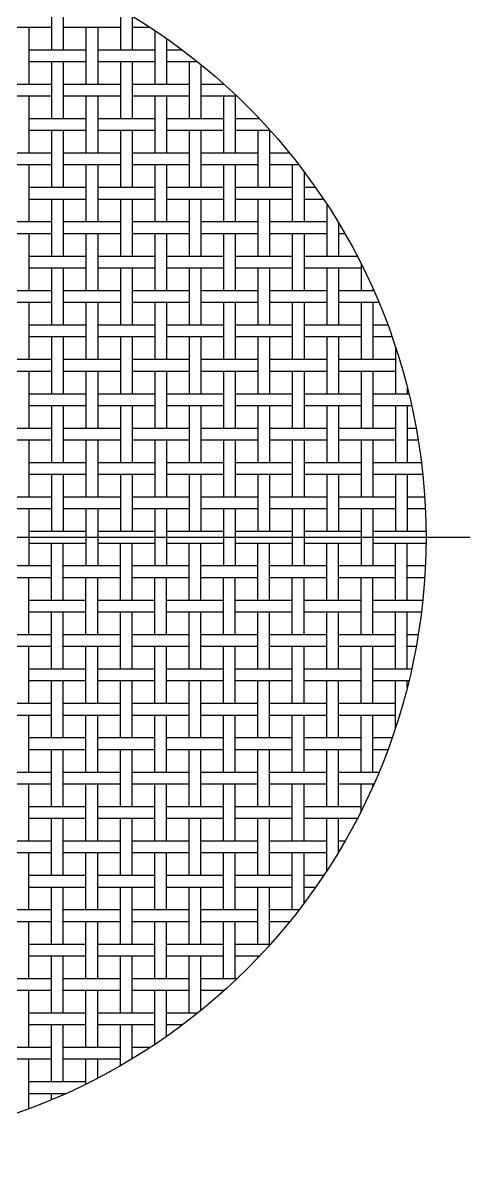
# Model space of a CAD drawing. Extents: x 0.5 to 94, y 0 to 69.1.
# Drawn here: x 47.17 to 58.03, y 26.4 to 54.75 of the extents above; entities that cross this region are included whole.
import ezdxf

# ---------------------------------------------------------------- set-up
doc = ezdxf.new("R2010")
doc.units = 0
doc.header["$MEASUREMENT"] = 0
doc.linetypes.add('CENTER', pattern=[50.8, 31.75, -6.35, 6.35, -6.35])
doc.layers.get('0').update_dxf_attribs({"linetype": 'CONTINUOUS'})
doc.layers.add('CENTER', color=1, linetype='CENTER')

msp = doc.modelspace()

# ---------------------------------------------------------------- linework, layer by layer
at = {"color": 7, "linetype": 'Continuous'}
for p, q in [((47.874, 55.494), (47.874, 54.091)), ((48.164, 55.494), (48.164, 54.091)), ((49.568, 55.097), (49.568, 54.091)), ((49.858, 54.926), (49.858, 54.091)), ((47.874, 54.648), (46.471, 54.648)), ((47.318, 54.648), (47.318, 53.244)), ((49.568, 54.648), (48.164, 54.648)), ((48.721, 54.648), (48.721, 53.244)), ((49.011, 54.648), (49.011, 53.244)), ((50.301, 54.648), (49.858, 54.648)), ((50.414, 54.572), (50.414, 53.244)), ((50.704, 54.374), (50.704, 53.244)), ((48.721, 54.091), (47.318, 54.091)), ((50.414, 54.091), (49.011, 54.091)), ((51.095, 54.091), (50.704, 54.091)), ((48.721, 53.801), (47.318, 53.801)), ((47.874, 53.801), (47.874, 52.398)), ((48.164, 53.801), (48.164, 52.398)), ((50.414, 53.801), (49.011, 53.801)), ((49.568, 53.801), (49.568, 52.398)), ((49.858, 53.801), (49.858, 52.398)), ((51.469, 53.801), (50.704, 53.801)), ((51.261, 53.801), (51.261, 52.398)), ((51.551, 53.735), (51.551, 52.398)), ((47.874, 53.244), (46.471, 53.244)), ((49.568, 53.244), (48.164, 53.244)), ((51.261, 53.244), (49.858, 53.244)), ((52.124, 53.244), (51.551, 53.244)), ((52.108, 53.259), (52.108, 53.244)), ((47.874, 52.954), (46.471, 52.954)), ((47.318, 52.954), (47.318, 51.551)), ((49.568, 52.954), (48.164, 52.954)), ((48.721, 52.954), (48.721, 51.551)), ((49.011, 52.954), (49.011, 51.551)), ((51.261, 52.954), (49.858, 52.954)), ((50.414, 52.954), (50.414, 51.551)), ((50.704, 52.954), (50.704, 51.551)), ((52.438, 52.954), (51.551, 52.954)), ((52.108, 52.954), (52.108, 51.551)), ((52.398, 52.954), (52.398, 51.551)), ((48.721, 52.398), (47.318, 52.398)), ((50.414, 52.398), (49.011, 52.398)), ((52.108, 52.398), (50.704, 52.398)), ((52.992, 52.398), (52.398, 52.398)), ((52.954, 52.438), (52.954, 52.398)), ((48.721, 52.108), (47.318, 52.108)), ((47.874, 52.108), (47.874, 50.704)), ((48.164, 52.108), (48.164, 50.704)), ((50.414, 52.108), (49.011, 52.108)), ((49.568, 52.108), (49.568, 50.704)), ((49.858, 52.108), (49.858, 50.704)), ((52.108, 52.108), (50.704, 52.108)), ((51.261, 52.108), (51.261, 50.704)), ((51.551, 52.108), (51.551, 50.704)), ((53.259, 52.108), (52.398, 52.108)), ((52.954, 52.108), (52.954, 50.704)), ((53.244, 52.108), (53.244, 50.704)), ((47.874, 51.551), (46.471, 51.551)), ((49.568, 51.551), (48.164, 51.551)), ((51.261, 51.551), (49.858, 51.551)), ((52.954, 51.551), (51.551, 51.551)), ((53.735, 51.551), (53.244, 51.551)), ((47.874, 51.261), (46.471, 51.261)), ((47.318, 51.261), (47.318, 49.858)), ((49.568, 51.261), (48.164, 51.261)), ((48.721, 51.261), (48.721, 49.858)), ((49.011, 51.261), (49.011, 49.858)), ((51.261, 51.261), (49.858, 51.261)), ((50.414, 51.261), (50.414, 49.858)), ((50.704, 51.261), (50.704, 49.858)), ((52.954, 51.261), (51.551, 51.261)), ((52.108, 51.261), (52.108, 49.858)), ((52.398, 51.261), (52.398, 49.858)), ((53.964, 51.261), (53.244, 51.261)), ((53.801, 51.261), (53.801, 49.858)), ((54.091, 51.095), (54.091, 49.858)), ((48.721, 50.704), (47.318, 50.704)), ((50.414, 50.704), (49.011, 50.704)), ((52.108, 50.704), (50.704, 50.704)), ((53.801, 50.704), (52.398, 50.704)), ((54.374, 50.704), (54.091, 50.704)), ((48.721, 50.414), (47.318, 50.414)), ((47.874, 50.414), (47.874, 49.011)), ((48.164, 50.414), (48.164, 49.011)), ((50.414, 50.414), (49.011, 50.414)), ((49.568, 50.414), (49.568, 49.011)), ((49.858, 50.414), (49.858, 49.011)), ((52.108, 50.414), (50.704, 50.414)), ((51.261, 50.414), (51.261, 49.011)), ((51.551, 50.414), (51.551, 49.011)), ((53.801, 50.414), (52.398, 50.414)), ((52.954, 50.414), (52.954, 49.011)), ((53.244, 50.414), (53.244, 49.011)), ((54.572, 50.414), (54.091, 50.414)), ((54.648, 50.301), (54.648, 49.011)), ((47.874, 49.858), (46.471, 49.858)), ((49.568, 49.858), (48.164, 49.858)), ((51.261, 49.858), (49.858, 49.858)), ((52.954, 49.858), (51.551, 49.858)), ((54.648, 49.858), (53.244, 49.858)), ((54.938, 49.839), (54.938, 49.011)), ((47.874, 49.568), (46.471, 49.568)), ((47.318, 49.568), (47.318, 48.164)), ((49.568, 49.568), (48.164, 49.568)), ((48.721, 49.568), (48.721, 48.164)), ((49.011, 49.568), (49.011, 48.164)), ((51.261, 49.568), (49.858, 49.568)), ((50.414, 49.568), (50.414, 48.164)), ((50.704, 49.568), (50.704, 48.164)), ((52.954, 49.568), (51.551, 49.568)), ((52.108, 49.568), (52.108, 48.164)), ((52.398, 49.568), (52.398, 48.164)), ((54.648, 49.568), (53.244, 49.568)), ((53.801, 49.568), (53.801, 48.164)), ((54.091, 49.568), (54.091, 48.164)), ((55.097, 49.568), (54.938, 49.568)), ((48.721, 49.011), (47.318, 49.011)), ((50.414, 49.011), (49.011, 49.011)), ((52.108, 49.011), (50.704, 49.011)), ((53.801, 49.011), (52.398, 49.011)), ((55.402, 49.011), (54.091, 49.011)), ((55.494, 48.83), (55.494, 48.164)), ((48.721, 48.721), (47.318, 48.721)), ((47.874, 48.721), (47.874, 47.318)), ((48.164, 48.721), (48.164, 47.318)), ((50.414, 48.721), (49.011, 48.721)), ((49.568, 48.721), (49.568, 47.318)), ((49.858, 48.721), (49.858, 47.318)), ((52.108, 48.721), (50.704, 48.721)), ((51.261, 48.721), (51.261, 47.318)), ((51.551, 48.721), (51.551, 47.318)), ((53.801, 48.721), (52.398, 48.721)), ((52.954, 48.721), (52.954, 47.318)), ((53.244, 48.721), (53.244, 47.318)), ((55.494, 48.721), (54.091, 48.721)), ((54.648, 48.721), (54.648, 47.318)), ((54.938, 48.721), (54.938, 47.318)), ((55.784, 48.219), (55.784, 48.164)), ((47.874, 48.164), (46.471, 48.164)), ((49.568, 48.164), (48.164, 48.164)), ((51.261, 48.164), (49.858, 48.164)), ((52.954, 48.164), (51.551, 48.164)), ((54.648, 48.164), (53.244, 48.164)), ((55.809, 48.164), (54.938, 48.164)), ((47.874, 47.874), (46.471, 47.874)), ((47.318, 47.874), (47.318, 46.471)), ((49.568, 47.874), (48.164, 47.874)), ((48.721, 47.874), (48.721, 46.471)), ((49.011, 47.874), (49.011, 46.471)), ((51.261, 47.874), (49.858, 47.874)), ((50.414, 47.874), (50.414, 46.471)), ((50.704, 47.874), (50.704, 46.471)), ((52.954, 47.874), (51.551, 47.874)), ((52.108, 47.874), (52.108, 46.471)), ((52.398, 47.874), (52.398, 46.471)), ((54.648, 47.874), (53.244, 47.874)), ((53.801, 47.874), (53.801, 46.471)), ((54.091, 47.874), (54.091, 46.471)), ((55.933, 47.874), (54.938, 47.874)), ((55.494, 47.874), (55.494, 46.471)), ((55.784, 47.874), (55.784, 46.471)), ((48.721, 47.318), (47.318, 47.318)), ((50.414, 47.318), (49.011, 47.318)), ((52.108, 47.318), (50.704, 47.318)), ((53.801, 47.318), (52.398, 47.318)), ((55.494, 47.318), (54.091, 47.318)), ((56.153, 47.318), (55.784, 47.318)), ((48.721, 47.028), (47.318, 47.028)), ((47.874, 47.028), (47.874, 45.624)), ((48.164, 47.028), (48.164, 45.624)), ((50.414, 47.028), (49.011, 47.028)), ((49.568, 47.028), (49.568, 45.624)), ((49.858, 47.028), (49.858, 45.624)), ((52.108, 47.028), (50.704, 47.028)), ((51.261, 47.028), (51.261, 45.624)), ((51.551, 47.028), (51.551, 45.624)), ((53.801, 47.028), (52.398, 47.028)), ((52.954, 47.028), (52.954, 45.624)), ((53.244, 47.028), (53.244, 45.624)), ((55.494, 47.028), (54.091, 47.028)), ((54.648, 47.028), (54.648, 45.624)), ((54.938, 47.028), (54.938, 45.624)), ((56.257, 47.028), (55.784, 47.028)), ((56.341, 46.781), (56.341, 45.624)), ((47.874, 46.471), (46.471, 46.471)), ((49.568, 46.471), (48.164, 46.471)), ((51.261, 46.471), (49.858, 46.471)), ((52.954, 46.471), (51.551, 46.471)), ((54.648, 46.471), (53.244, 46.471)), ((56.341, 46.471), (54.938, 46.471)), ((47.874, 46.181), (46.471, 46.181)), ((47.318, 46.181), (47.318, 44.778)), ((49.568, 46.181), (48.164, 46.181)), ((48.721, 46.181), (48.721, 44.778)), ((49.011, 46.181), (49.011, 44.778)), ((51.261, 46.181), (49.858, 46.181)), ((50.414, 46.181), (50.414, 44.778)), ((50.704, 46.181), (50.704, 44.778)), ((52.954, 46.181), (51.551, 46.181)), ((52.108, 46.181), (52.108, 44.778)), ((52.398, 46.181), (52.398, 44.778)), ((54.648, 46.181), (53.244, 46.181)), ((53.801, 46.181), (53.801, 44.778)), ((54.091, 46.181), (54.091, 44.778)), ((56.341, 46.181), (54.938, 46.181)), ((55.494, 46.181), (55.494, 44.778)), ((55.784, 46.181), (55.784, 44.778)), ((56.631, 45.785), (56.631, 45.624)), ((48.721, 45.624), (47.318, 45.624)), ((50.414, 45.624), (49.011, 45.624)), ((52.108, 45.624), (50.704, 45.624)), ((53.801, 45.624), (52.398, 45.624)), ((55.494, 45.624), (54.091, 45.624)), ((56.671, 45.624), (55.784, 45.624)), ((48.721, 45.334), (47.318, 45.334)), ((47.874, 45.334), (47.874, 43.931)), ((48.164, 45.334), (48.164, 43.931)), ((50.414, 45.334), (49.011, 45.334)), ((49.568, 45.334), (49.568, 43.931)), ((49.858, 45.334), (49.858, 43.931)), ((52.108, 45.334), (50.704, 45.334)), ((51.261, 45.334), (51.261, 43.931)), ((51.551, 45.334), (51.551, 43.931)), ((53.801, 45.334), (52.398, 45.334)), ((52.954, 45.334), (52.954, 43.931)), ((53.244, 45.334), (53.244, 43.931)), ((55.494, 45.334), (54.091, 45.334)), ((54.648, 45.334), (54.648, 43.931)), ((54.938, 45.334), (54.938, 43.931)), ((56.738, 45.334), (55.784, 45.334)), ((56.341, 45.334), (56.341, 43.931)), ((56.631, 45.334), (56.631, 43.931)), ((47.874, 44.778), (46.471, 44.778)), ((49.568, 44.778), (48.164, 44.778)), ((51.261, 44.778), (49.858, 44.778)), ((52.954, 44.778), (51.551, 44.778)), ((54.648, 44.778), (53.244, 44.778)), ((56.341, 44.778), (54.938, 44.778)), ((56.85, 44.778), (56.631, 44.778)), ((47.874, 44.488), (46.471, 44.488)), ((47.318, 44.488), (47.318, 43.084)), ((49.568, 44.488), (48.164, 44.488)), ((48.721, 44.488), (48.721, 43.084)), ((49.011, 44.488), (49.011, 43.084)), ((51.261, 44.488), (49.858, 44.488)), ((50.414, 44.488), (50.414, 43.084)), ((50.704, 44.488), (50.704, 43.084)), ((52.954, 44.488), (51.551, 44.488)), ((52.108, 44.488), (52.108, 43.084)), ((52.398, 44.488), (52.398, 43.084)), ((54.648, 44.488), (53.244, 44.488)), ((53.801, 44.488), (53.801, 43.084)), ((54.091, 44.488), (54.091, 43.084)), ((56.341, 44.488), (54.938, 44.488)), ((55.494, 44.488), (55.494, 43.084)), ((55.784, 44.488), (55.784, 43.084)), ((56.9, 44.488), (56.631, 44.488)), ((48.721, 43.931), (47.318, 43.931)), ((50.414, 43.931), (49.011, 43.931)), ((52.108, 43.931), (50.704, 43.931)), ((53.801, 43.931), (52.398, 43.931)), ((55.494, 43.931), (54.091, 43.931)), ((56.979, 43.931), (55.784, 43.931)), ((48.721, 43.641), (47.318, 43.641)), ((47.874, 43.641), (47.874, 42.238)), ((48.164, 43.641), (48.164, 42.238)), ((50.414, 43.641), (49.011, 43.641)), ((49.568, 43.641), (49.568, 42.238)), ((49.858, 43.641), (49.858, 42.238)), ((52.108, 43.641), (50.704, 43.641)), ((51.261, 43.641), (51.261, 42.238)), ((51.551, 43.641), (51.551, 42.238)), ((53.801, 43.641), (52.398, 43.641)), ((52.954, 43.641), (52.954, 42.238)), ((53.244, 43.641), (53.244, 42.238)), ((55.494, 43.641), (54.091, 43.641)), ((54.648, 43.641), (54.648, 42.238)), ((54.938, 43.641), (54.938, 42.238)), ((57.012, 43.641), (55.784, 43.641)), ((56.341, 43.641), (56.341, 42.238)), ((56.631, 43.641), (56.631, 42.238)), ((47.874, 43.084), (46.471, 43.084)), ((49.568, 43.084), (48.164, 43.084)), ((51.261, 43.084), (49.858, 43.084)), ((52.954, 43.084), (51.551, 43.084)), ((54.648, 43.084), (53.244, 43.084)), ((56.341, 43.084), (54.938, 43.084)), ((57.06, 43.084), (56.631, 43.084)), ((47.874, 42.794), (46.471, 42.794)), ((47.318, 42.794), (47.318, 41.391)), ((49.568, 42.794), (48.164, 42.794)), ((48.721, 42.794), (48.721, 41.391)), ((49.011, 42.794), (49.011, 41.391)), ((51.261, 42.794), (49.858, 42.794)), ((50.414, 42.794), (50.414, 41.391)), ((50.704, 42.794), (50.704, 41.391)), ((52.954, 42.794), (51.551, 42.794)), ((52.108, 42.794), (52.108, 41.391)), ((52.398, 42.794), (52.398, 41.391)), ((54.648, 42.794), (53.244, 42.794)), ((53.801, 42.794), (53.801, 41.391)), ((54.091, 42.794), (54.091, 41.391)), ((56.341, 42.794), (54.938, 42.794)), ((55.494, 42.794), (55.494, 41.391)), ((55.784, 42.794), (55.784, 41.391)), ((57.076, 42.794), (56.631, 42.794)), ((48.721, 42.238), (47.318, 42.238)), ((50.414, 42.238), (49.011, 42.238)), ((52.108, 42.238), (50.704, 42.238)), ((53.801, 42.238), (52.398, 42.238)), ((55.494, 42.238), (54.091, 42.238)), ((57.092, 42.238), (55.784, 42.238)), ((48.721, 41.948), (47.318, 41.948)), ((47.874, 40.544), (47.874, 41.948)), ((48.164, 40.544), (48.164, 41.948)), ((50.414, 41.948), (49.011, 41.948)), ((49.568, 40.544), (49.568, 41.948)), ((49.858, 40.544), (49.858, 41.948)), ((52.108, 41.948), (50.704, 41.948)), ((51.261, 40.544), (51.261, 41.948)), ((51.551, 40.544), (51.551, 41.948)), ((53.801, 41.948), (52.398, 41.948)), ((52.954, 40.544), (52.954, 41.948)), ((53.244, 40.544), (53.244, 41.948)), ((55.494, 41.948), (54.091, 41.948)), ((54.648, 40.544), (54.648, 41.948)), ((54.938, 40.544), (54.938, 41.948)), ((57.092, 41.948), (55.784, 41.948)), ((56.341, 40.544), (56.341, 41.948)), ((56.631, 40.544), (56.631, 41.948)), ((47.874, 41.391), (46.471, 41.391)), ((49.568, 41.391), (48.164, 41.391)), ((51.261, 41.391), (49.858, 41.391)), ((52.954, 41.391), (51.551, 41.391)), ((54.648, 41.391), (53.244, 41.391)), ((56.341, 41.391), (54.938, 41.391)), ((57.076, 41.391), (56.631, 41.391)), ((47.874, 41.101), (46.471, 41.101)), ((47.318, 39.698), (47.318, 41.101)), ((49.568, 41.101), (48.164, 41.101)), ((48.721, 39.698), (48.721, 41.101)), ((49.011, 39.698), (49.011, 41.101)), ((51.261, 41.101), (49.858, 41.101)), ((50.414, 39.698), (50.414, 41.101)), ((50.704, 39.698), (50.704, 41.101)), ((52.954, 41.101), (51.551, 41.101)), ((52.108, 39.698), (52.108, 41.101)), ((52.398, 39.698), (52.398, 41.101)), ((54.648, 41.101), (53.244, 41.101)), ((53.801, 39.698), (53.801, 41.101)), ((54.091, 39.698), (54.091, 41.101)), ((56.341, 41.101), (54.938, 41.101)), ((55.494, 39.698), (55.494, 41.101)), ((55.784, 39.698), (55.784, 41.101)), ((57.06, 41.101), (56.631, 41.101)), ((48.721, 40.544), (47.318, 40.544)), ((50.414, 40.544), (49.011, 40.544)), ((52.108, 40.544), (50.704, 40.544)), ((53.801, 40.544), (52.398, 40.544)), ((55.494, 40.544), (54.091, 40.544)), ((57.012, 40.544), (55.784, 40.544)), ((48.721, 40.254), (47.318, 40.254)), ((47.874, 38.851), (47.874, 40.254)), ((48.164, 38.851), (48.164, 40.254)), ((50.414, 40.254), (49.011, 40.254)), ((49.568, 38.851), (49.568, 40.254)), ((49.858, 38.851), (49.858, 40.254)), ((52.108, 40.254), (50.704, 40.254)), ((51.261, 38.851), (51.261, 40.254)), ((51.551, 38.851), (51.551, 40.254)), ((53.801, 40.254), (52.398, 40.254)), ((52.954, 38.851), (52.954, 40.254)), ((53.244, 38.851), (53.244, 40.254)), ((55.494, 40.254), (54.091, 40.254)), ((54.648, 38.851), (54.648, 40.254)), ((54.938, 38.851), (54.938, 40.254)), ((56.979, 40.254), (55.784, 40.254)), ((56.341, 38.851), (56.341, 40.254)), ((56.631, 38.851), (56.631, 40.254)), ((47.874, 39.698), (46.471, 39.698)), ((49.568, 39.698), (48.164, 39.698)), ((51.261, 39.698), (49.858, 39.698)), ((52.954, 39.698), (51.551, 39.698)), ((54.648, 39.698), (53.244, 39.698)), ((56.341, 39.698), (54.938, 39.698)), ((56.9, 39.698), (56.631, 39.698)), ((47.874, 39.408), (46.471, 39.408)), ((47.318, 38.004), (47.318, 39.408)), ((49.568, 39.408), (48.164, 39.408)), ((48.721, 38.004), (48.721, 39.408)), ((49.011, 38.004), (49.011, 39.408)), ((51.261, 39.408), (49.858, 39.408)), ((50.414, 38.004), (50.414, 39.408)), ((50.704, 38.004), (50.704, 39.408)), ((52.954, 39.408), (51.551, 39.408)), ((52.108, 38.004), (52.108, 39.408)), ((52.398, 38.004), (52.398, 39.408)), ((54.648, 39.408), (53.244, 39.408)), ((53.801, 38.004), (53.801, 39.408)), ((54.091, 38.004), (54.091, 39.408)), ((56.341, 39.408), (54.938, 39.408)), ((55.494, 38.004), (55.494, 39.408)), ((55.784, 38.004), (55.784, 39.408)), ((56.85, 39.408), (56.631, 39.408)), ((48.721, 38.851), (47.318, 38.851)), ((50.414, 38.851), (49.011, 38.851)), ((52.108, 38.851), (50.704, 38.851)), ((53.801, 38.851), (52.398, 38.851)), ((55.494, 38.851), (54.091, 38.851)), ((56.738, 38.851), (55.784, 38.851)), ((48.721, 38.561), (47.318, 38.561)), ((47.874, 37.158), (47.874, 38.561)), ((48.164, 37.158), (48.164, 38.561)), ((50.414, 38.561), (49.011, 38.561)), ((49.568, 37.158), (49.568, 38.561)), ((49.858, 37.158), (49.858, 38.561)), ((52.108, 38.561), (50.704, 38.561)), ((51.261, 37.158), (51.261, 38.561)), ((51.551, 37.158), (51.551, 38.561)), ((53.801, 38.561), (52.398, 38.561)), ((52.954, 37.158), (52.954, 38.561)), ((53.244, 37.158), (53.244, 38.561)), ((55.494, 38.561), (54.091, 38.561)), ((54.648, 37.158), (54.648, 38.561)), ((54.938, 37.158), (54.938, 38.561)), ((56.671, 38.561), (55.784, 38.561)), ((56.341, 37.404), (56.341, 38.561)), ((56.631, 38.4), (56.631, 38.561)), ((47.874, 38.004), (46.471, 38.004)), ((49.568, 38.004), (48.164, 38.004)), ((51.261, 38.004), (49.858, 38.004)), ((52.954, 38.004), (51.551, 38.004)), ((54.648, 38.004), (53.244, 38.004)), ((56.341, 38.004), (54.938, 38.004)), ((47.874, 37.714), (46.471, 37.714)), ((47.318, 36.311), (47.318, 37.714)), ((49.568, 37.714), (48.164, 37.714)), ((48.721, 36.311), (48.721, 37.714)), ((49.011, 36.311), (49.011, 37.714)), ((51.261, 37.714), (49.858, 37.714)), ((50.414, 36.311), (50.414, 37.714)), ((50.704, 36.311), (50.704, 37.714)), ((52.954, 37.714), (51.551, 37.714)), ((52.108, 36.311), (52.108, 37.714)), ((52.398, 36.311), (52.398, 37.714)), ((54.648, 37.714), (53.244, 37.714)), ((53.801, 36.311), (53.801, 37.714)), ((54.091, 36.311), (54.091, 37.714)), ((56.341, 37.714), (54.938, 37.714)), ((55.494, 36.311), (55.494, 37.714)), ((55.784, 36.311), (55.784, 37.714)), ((48.721, 37.158), (47.318, 37.158)), ((50.414, 37.158), (49.011, 37.158)), ((52.108, 37.158), (50.704, 37.158)), ((53.801, 37.158), (52.398, 37.158)), ((55.494, 37.158), (54.091, 37.158)), ((56.257, 37.158), (55.784, 37.158)), ((48.721, 36.868), (47.318, 36.868)), ((47.874, 35.464), (47.874, 36.868)), ((48.164, 35.464), (48.164, 36.868)), ((50.414, 36.868), (49.011, 36.868)), ((49.568, 35.464), (49.568, 36.868)), ((49.858, 35.464), (49.858, 36.868)), ((52.108, 36.868), (50.704, 36.868)), ((51.261, 35.464), (51.261, 36.868)), ((51.551, 35.464), (51.551, 36.868)), ((53.801, 36.868), (52.398, 36.868)), ((52.954, 35.464), (52.954, 36.868)), ((53.244, 35.464), (53.244, 36.868)), ((55.494, 36.868), (54.091, 36.868)), ((54.648, 35.464), (54.648, 36.868)), ((54.938, 35.464), (54.938, 36.868)), ((56.153, 36.868), (55.784, 36.868)), ((47.874, 36.311), (46.471, 36.311)), ((49.568, 36.311), (48.164, 36.311)), ((51.261, 36.311), (49.858, 36.311)), ((52.954, 36.311), (51.551, 36.311)), ((54.648, 36.311), (53.244, 36.311)), ((55.933, 36.311), (54.938, 36.311)), ((47.874, 36.021), (46.471, 36.021)), ((47.318, 34.618), (47.318, 36.021)), ((49.568, 36.021), (48.164, 36.021)), ((48.721, 34.618), (48.721, 36.021)), ((49.011, 34.618), (49.011, 36.021)), ((51.261, 36.021), (49.858, 36.021)), ((50.414, 34.618), (50.414, 36.021)), ((50.704, 34.618), (50.704, 36.021)), ((52.954, 36.021), (51.551, 36.021)), ((52.108, 34.618), (52.108, 36.021)), ((52.398, 34.618), (52.398, 36.021)), ((54.648, 36.021), (53.244, 36.021)), ((53.801, 34.618), (53.801, 36.021)), ((54.091, 34.618), (54.091, 36.021)), ((55.809, 36.021), (54.938, 36.021)), ((55.494, 35.355), (55.494, 36.021)), ((55.784, 35.966), (55.784, 36.021)), ((48.721, 35.464), (47.318, 35.464)), ((50.414, 35.464), (49.011, 35.464)), ((52.108, 35.464), (50.704, 35.464)), ((53.801, 35.464), (52.398, 35.464)), ((55.494, 35.464), (54.091, 35.464)), ((48.721, 35.174), (47.318, 35.174)), ((47.874, 33.771), (47.874, 35.174)), ((48.164, 33.771), (48.164, 35.174)), ((50.414, 35.174), (49.011, 35.174)), ((49.568, 33.771), (49.568, 35.174)), ((49.858, 33.771), (49.858, 35.174)), ((52.108, 35.174), (50.704, 35.174)), ((51.261, 33.771), (51.261, 35.174)), ((51.551, 33.771), (51.551, 35.174)), ((53.801, 35.174), (52.398, 35.174)), ((52.954, 33.771), (52.954, 35.174)), ((53.244, 33.771), (53.244, 35.174)), ((55.402, 35.174), (54.091, 35.174)), ((54.648, 33.884), (54.648, 35.174)), ((54.938, 34.346), (54.938, 35.174)), ((47.874, 34.618), (46.471, 34.618)), ((49.568, 34.618), (48.164, 34.618)), ((51.261, 34.618), (49.858, 34.618)), ((52.954, 34.618), (51.551, 34.618)), ((54.648, 34.618), (53.244, 34.618)), ((55.097, 34.618), (54.938, 34.618)), ((47.874, 34.328), (46.471, 34.328)), ((47.318, 32.924), (47.318, 34.328)), ((49.568, 34.328), (48.164, 34.328)), ((48.721, 32.924), (48.721, 34.328)), ((49.011, 32.924), (49.011, 34.328)), ((51.261, 34.328), (49.858, 34.328)), ((50.414, 32.924), (50.414, 34.328)), ((50.704, 32.924), (50.704, 34.328)), ((52.954, 34.328), (51.551, 34.328)), ((52.108, 32.924), (52.108, 34.328)), ((52.398, 32.924), (52.398, 34.328)), ((54.648, 34.328), (53.244, 34.328)), ((53.801, 32.924), (53.801, 34.328)), ((54.091, 33.09), (54.091, 34.328)), ((48.721, 33.771), (47.318, 33.771)), ((50.414, 33.771), (49.011, 33.771)), ((52.108, 33.771), (50.704, 33.771)), ((53.801, 33.771), (52.398, 33.771)), ((54.572, 33.771), (54.091, 33.771)), ((48.721, 33.481), (47.318, 33.481)), ((47.874, 32.078), (47.874, 33.481)), ((48.164, 32.078), (48.164, 33.481)), ((50.414, 33.481), (49.011, 33.481)), ((49.568, 32.078), (49.568, 33.481)), ((49.858, 32.078), (49.858, 33.481)), ((52.108, 33.481), (50.704, 33.481)), ((51.261, 32.078), (51.261, 33.481)), ((51.551, 32.078), (51.551, 33.481)), ((53.801, 33.481), (52.398, 33.481)), ((52.954, 32.078), (52.954, 33.481)), ((53.244, 32.078), (53.244, 33.481)), ((54.374, 33.481), (54.091, 33.481)), ((47.874, 32.924), (46.471, 32.924)), ((49.568, 32.924), (48.164, 32.924)), ((51.261, 32.924), (49.858, 32.924)), ((52.954, 32.924), (51.551, 32.924)), ((53.964, 32.924), (53.244, 32.924)), ((47.874, 32.634), (46.471, 32.634)), ((47.318, 31.231), (47.318, 32.634)), ((49.568, 32.634), (48.164, 32.634)), ((48.721, 31.231), (48.721, 32.634)), ((49.011, 31.231), (49.011, 32.634)), ((51.261, 32.634), (49.858, 32.634)), ((50.414, 31.231), (50.414, 32.634)), ((50.704, 31.231), (50.704, 32.634)), ((52.954, 32.634), (51.551, 32.634)), ((52.108, 31.231), (52.108, 32.634)), ((52.398, 31.231), (52.398, 32.634)), ((53.735, 32.634), (53.244, 32.634)), ((48.721, 32.078), (47.318, 32.078)), ((50.414, 32.078), (49.011, 32.078)), ((52.108, 32.078), (50.704, 32.078)), ((53.259, 32.078), (52.398, 32.078)), ((48.721, 31.788), (47.318, 31.788)), ((47.874, 30.384), (47.874, 31.788)), ((48.164, 30.384), (48.164, 31.788)), ((50.414, 31.788), (49.011, 31.788)), ((49.568, 30.384), (49.568, 31.788)), ((49.858, 30.384), (49.858, 31.788)), ((52.108, 31.788), (50.704, 31.788)), ((51.261, 30.384), (51.261, 31.788)), ((51.551, 30.45), (51.551, 31.788)), ((52.992, 31.788), (52.398, 31.788)), ((52.954, 31.747), (52.954, 31.788)), ((47.874, 31.231), (46.471, 31.231)), ((49.568, 31.231), (48.164, 31.231)), ((51.261, 31.231), (49.858, 31.231)), ((52.438, 31.231), (51.551, 31.231)), ((47.874, 30.941), (46.471, 30.941)), ((47.318, 29.538), (47.318, 30.941)), ((49.568, 30.941), (48.164, 30.941)), ((48.721, 29.538), (48.721, 30.941)), ((49.011, 29.538), (49.011, 30.941)), ((51.261, 30.941), (49.858, 30.941)), ((50.414, 29.613), (50.414, 30.941)), ((50.704, 29.811), (50.704, 30.941)), ((52.124, 30.941), (51.551, 30.941)), ((52.108, 30.926), (52.108, 30.941)), ((48.721, 30.384), (47.318, 30.384)), ((50.414, 30.384), (49.011, 30.384)), ((51.469, 30.384), (50.704, 30.384)), ((48.721, 30.094), (47.318, 30.094)), ((47.874, 28.691), (47.874, 30.094)), ((48.164, 28.691), (48.164, 30.094)), ((50.414, 30.094), (49.011, 30.094)), ((49.568, 29.088), (49.568, 30.094)), ((49.858, 29.259), (49.858, 30.094)), ((51.095, 30.094), (50.704, 30.094)), ((47.874, 29.538), (46.471, 29.538)), ((49.568, 29.538), (48.164, 29.538)), ((50.301, 29.538), (49.858, 29.538)), ((47.874, 29.248), (46.471, 29.248)), ((47.318, 28.032), (47.318, 29.248)), ((49.568, 29.248), (48.164, 29.248)), ((48.721, 28.636), (48.721, 29.248)), ((49.011, 28.783), (49.011, 29.248)), ((48.721, 28.691), (47.318, 28.691)), ((48.219, 28.401), (47.318, 28.401)), ((47.874, 28.252), (47.874, 28.401)), ((48.164, 28.376), (48.164, 28.401))]:
    msp.add_line(p, q, dxfattribs=at)
for radius in [25, 15]:
    msp.add_circle((42.093, 42.093), radius, dxfattribs=at)
at = {"layer": 'CENTER', "color": 1, "linetype": 'CENTER'}
msp.add_line((69.093, 42.093), (15.093, 42.093), dxfattribs=at)

doc.saveas('drawing.dxf')
